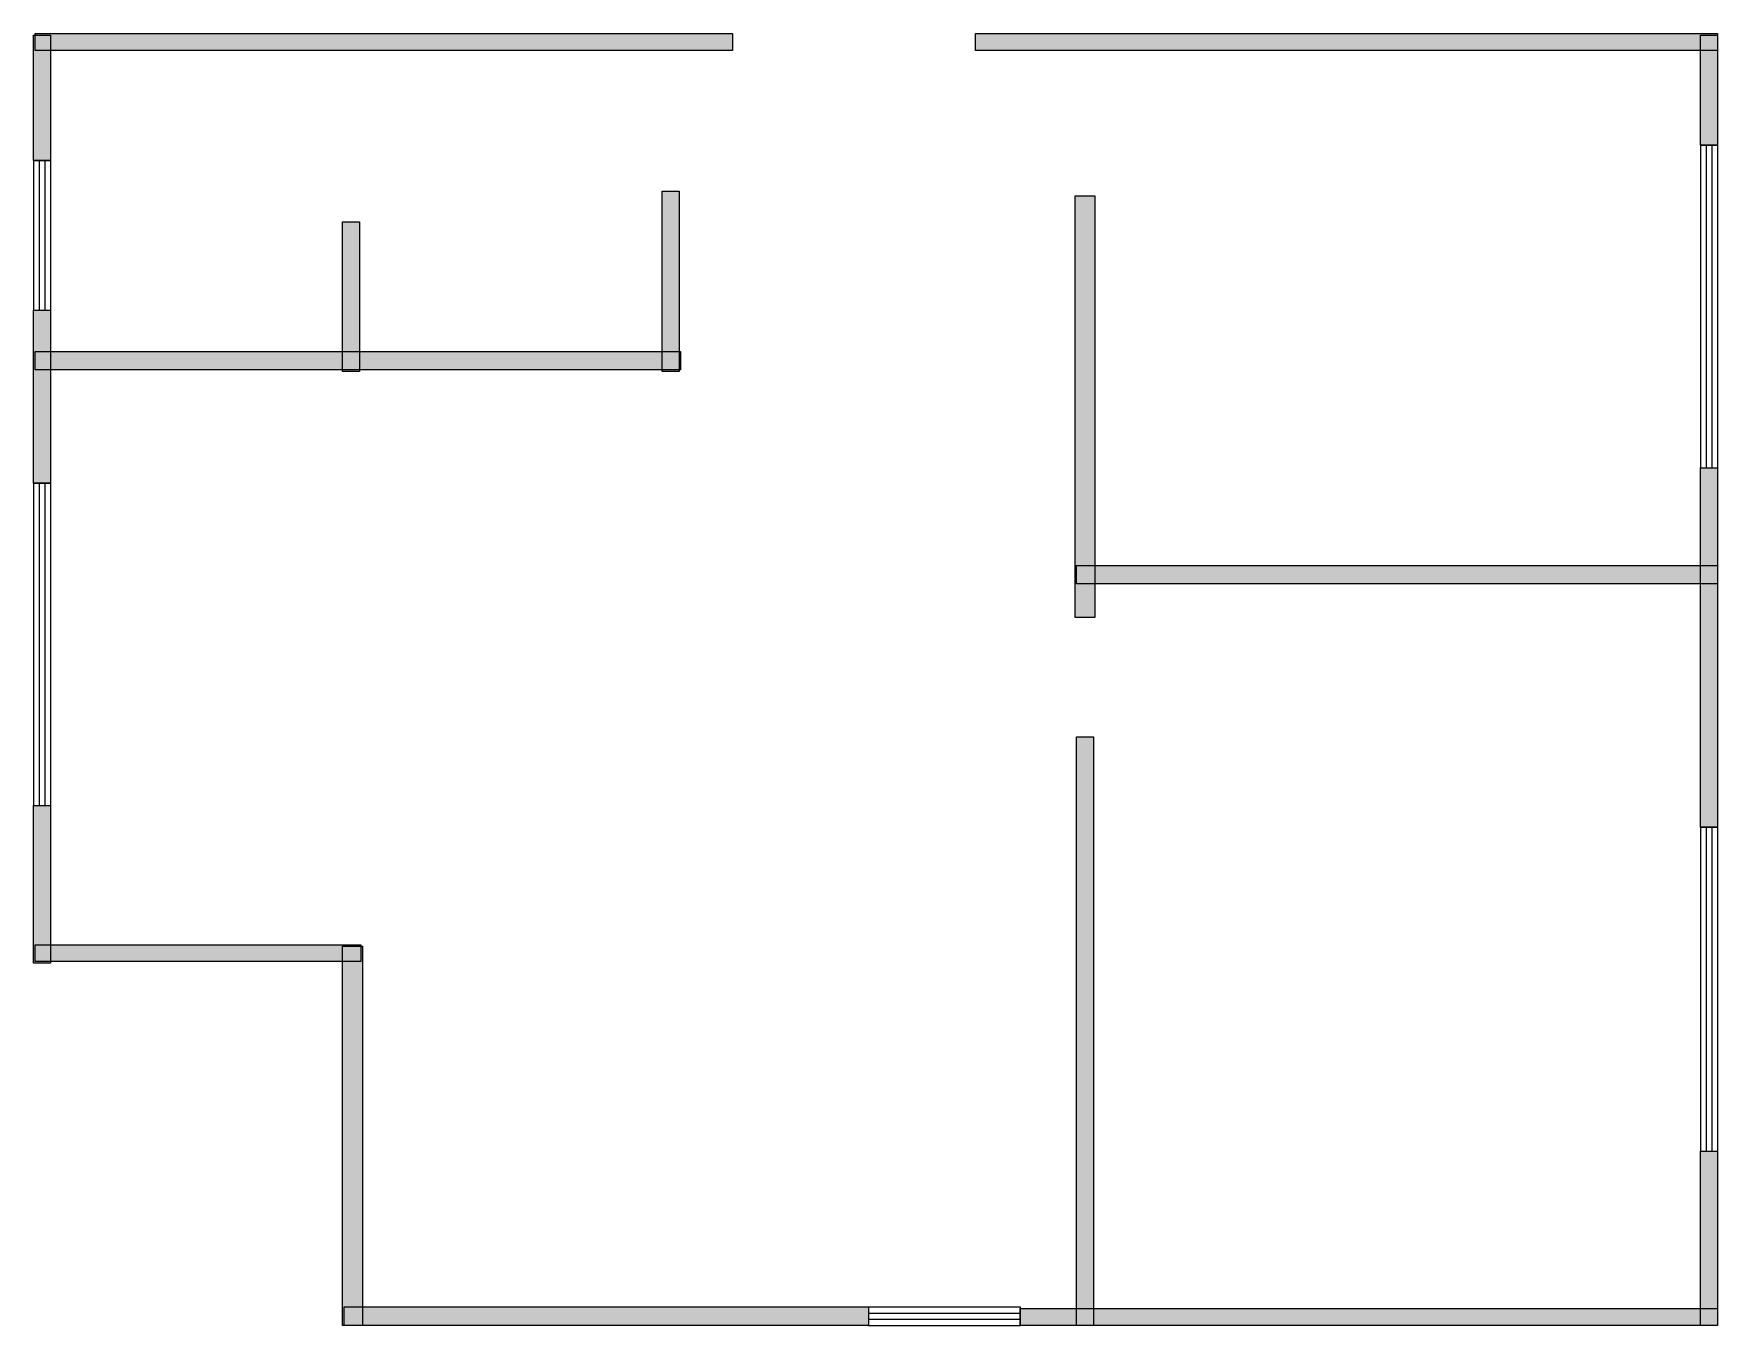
# Model space of a CAD drawing. Header units: centimetres. Extents: x 3 to 1504, y 0 to 1152.
import ezdxf

# ---------------------------------------------------------------- set-up
doc = ezdxf.new("R2010")
doc.units = ezdxf.units.CM
doc.layers.add('WALL', color=7, linetype='Continuous')
doc.layers.add('WINDOW', color=5, linetype='Continuous')

msp = doc.modelspace()

# ---------------------------------------------------------------- hatches: boundary and pattern name
at = {"layer": 'WALL'}
h = msp.add_hatch(color=256, dxfattribs=at)
h.dxf.hatch_style = 1
h.paths.add_polyline_path([(2.7, 1150.9), (17.7, 1150.9), (17.7, 1039.1), (2.7, 1039.1)])
h = msp.add_hatch(color=256, dxfattribs=at)
h.dxf.hatch_style = 1
h.paths.add_polyline_path([(4.1, 1152.3), (625.9, 1152.3), (625.9, 1137.3), (4.1, 1137.3)])
h = msp.add_hatch(color=256, dxfattribs=at)
h.dxf.hatch_style = 1
h.paths.add_polyline_path([(842.7, 1152.3), (1504.1, 1152.3), (1504.1, 1137.3), (842.7, 1137.3)])
h = msp.add_hatch(color=256, dxfattribs=at)
h.dxf.hatch_style = 1
h.paths.add_polyline_path([(1489.1, 1150.9), (1504.1, 1150.9), (1504.1, 1052.7), (1489.1, 1052.7)])
h = msp.add_hatch(color=256, dxfattribs=at)
h.dxf.hatch_style = 1
h.paths.add_polyline_path([(563.2, 1011.8), (578.2, 1011.8), (578.2, 850.9), (563.2, 850.9)])
h = msp.add_hatch(color=256, dxfattribs=at)
h.dxf.hatch_style = 1
h.paths.add_polyline_path([(931.4, 1007.7), (949.1, 1007.7), (949.1, 631.4), (931.4, 631.4)])
h = msp.add_hatch(color=256, dxfattribs=at)
h.dxf.hatch_style = 1
h.paths.add_polyline_path([(278.2, 984.5), (293.2, 984.5), (293.2, 850.9), (278.2, 850.9)])
h = msp.add_hatch(color=256, dxfattribs=at)
h.dxf.hatch_style = 1
h.paths.add_polyline_path([(2.7, 905.5), (17.7, 905.5), (17.7, 751.4), (2.7, 751.4)])
h = msp.add_hatch(color=256, dxfattribs=at)
h.dxf.hatch_style = 1
h.paths.add_polyline_path([(4.1, 868.6), (579.5, 868.6), (579.5, 852.3), (4.1, 852.3)])
h = msp.add_hatch(color=256, dxfattribs=at)
h.dxf.hatch_style = 1
h.paths.add_polyline_path([(1489.1, 765), (1504.1, 765), (1504.1, 444.5), (1489.1, 444.5)])
h = msp.add_hatch(color=256, dxfattribs=at)
h.dxf.hatch_style = 1
h.paths.add_polyline_path([(932.7, 677.7), (1504.1, 677.7), (1504.1, 661.4), (932.7, 661.4)])
h = msp.add_hatch(color=256, dxfattribs=at)
h.dxf.hatch_style = 1
h.paths.add_polyline_path([(932.7, 525), (947.7, 525), (947.7, 0), (932.7, 0)])
h = msp.add_hatch(color=256, dxfattribs=at)
h.dxf.hatch_style = 1
h.paths.add_polyline_path([(2.7, 463.6), (17.7, 463.6), (17.7, 323.2), (2.7, 323.2)])
h = msp.add_hatch(color=256, dxfattribs=at)
h.dxf.hatch_style = 1
h.paths.add_polyline_path([(4.1, 339.5), (294.5, 339.5), (294.5, 324.5), (4.1, 324.5)])
h = msp.add_hatch(color=256, dxfattribs=at)
h.dxf.hatch_style = 1
h.paths.add_polyline_path([(278.2, 338.2), (295.9, 338.2), (295.9, 0), (278.2, 0)])
h = msp.add_hatch(color=256, dxfattribs=at)
h.dxf.hatch_style = 1
h.paths.add_polyline_path([(1489.1, 155.5), (1504.1, 155.5), (1504.1, 0), (1489.1, 0)])
h = msp.add_hatch(color=256, dxfattribs=at)
h.dxf.hatch_style = 1
h.paths.add_polyline_path([(279.5, 16.4), (747.3, 16.4), (747.3, 0), (279.5, 0)])
h = msp.add_hatch(color=256, dxfattribs=at)
h.dxf.hatch_style = 1
h.paths.add_polyline_path([(882.3, 15), (1504.1, 15), (1504.1, 0), (882.3, 0)])

# ---------------------------------------------------------------- linework, layer by layer
for points in [[(2.7, 1150.9), (17.7, 1150.9), (17.7, 1039.1), (2.7, 1039.1)], [(4.1, 1152.3), (625.9, 1152.3), (625.9, 1137.3), (4.1, 1137.3)], [(842.7, 1152.3), (1504.1, 1152.3), (1504.1, 1137.3), (842.7, 1137.3)], [(1489.1, 1150.9), (1504.1, 1150.9), (1504.1, 1052.7), (1489.1, 1052.7)], [(563.2, 1011.8), (578.2, 1011.8), (578.2, 850.9), (563.2, 850.9)], [(931.4, 1007.7), (949.1, 1007.7), (949.1, 631.4), (931.4, 631.4)], [(278.2, 984.5), (293.2, 984.5), (293.2, 850.9), (278.2, 850.9)], [(2.7, 905.5), (17.7, 905.5), (17.7, 751.4), (2.7, 751.4)], [(4.1, 868.6), (579.5, 868.6), (579.5, 852.3), (4.1, 852.3)], [(1489.1, 765), (1504.1, 765), (1504.1, 444.5), (1489.1, 444.5)], [(932.7, 677.7), (1504.1, 677.7), (1504.1, 661.4), (932.7, 661.4)], [(932.7, 525), (947.7, 525), (947.7, 0), (932.7, 0)], [(2.7, 463.6), (17.7, 463.6), (17.7, 323.2), (2.7, 323.2)], [(4.1, 339.5), (294.5, 339.5), (294.5, 324.5), (4.1, 324.5)], [(278.2, 338.2), (295.9, 338.2), (295.9, 0), (278.2, 0)], [(1489.1, 155.5), (1504.1, 155.5), (1504.1, 0), (1489.1, 0)], [(279.5, 16.4), (747.3, 16.4), (747.3, 0), (279.5, 0)], [(882.3, 15), (1504.1, 15), (1504.1, 0), (882.3, 0)]]:
    msp.add_lwpolyline(points, close=True, dxfattribs=at)
at = {"layer": 'WINDOW'}
for p, q in [((1489.1, 1052.7), (1489.1, 765)), ((1489.1, 1052.7), (1504.1, 1052.7)), ((1494.1, 1052.7), (1494.1, 765)), ((1499.1, 1052.7), (1499.1, 765)), ((1504.1, 1052.7), (1504.1, 765)), ((2.7, 1039.1), (2.7, 905.5)), ((2.7, 1039.1), (17.7, 1039.1)), ((7.7, 1039.1), (7.7, 905.5)), ((12.7, 1039.1), (12.7, 905.5)), ((17.7, 1039.1), (17.7, 905.5)), ((2.7, 905.5), (17.7, 905.5)), ((2.7, 751.4), (2.7, 463.6)), ((2.7, 751.4), (17.7, 751.4)), ((7.7, 751.4), (7.7, 463.6)), ((12.7, 751.4), (12.7, 463.6)), ((17.7, 751.4), (17.7, 463.6)), ((1489.1, 765), (1504.1, 765)), ((2.7, 463.6), (17.7, 463.6)), ((1489.1, 444.5), (1489.1, 155.5)), ((1489.1, 444.5), (1504.1, 444.5)), ((1494.1, 444.5), (1494.1, 155.5)), ((1499.1, 444.5), (1499.1, 155.5)), ((1504.1, 444.5), (1504.1, 155.5)), ((1489.1, 155.5), (1504.1, 155.5)), ((747.3, 16.4), (882.3, 16.4)), ((747.3, 16.4), (747.3, 0)), ((882.3, 16.4), (882.3, 0)), ((747.3, 10.9), (882.3, 10.9)), ((747.3, 5.5), (882.3, 5.5)), ((747.3, 0), (882.3, 0))]:
    msp.add_line(p, q, dxfattribs=at)

doc.saveas('drawing.dxf')
